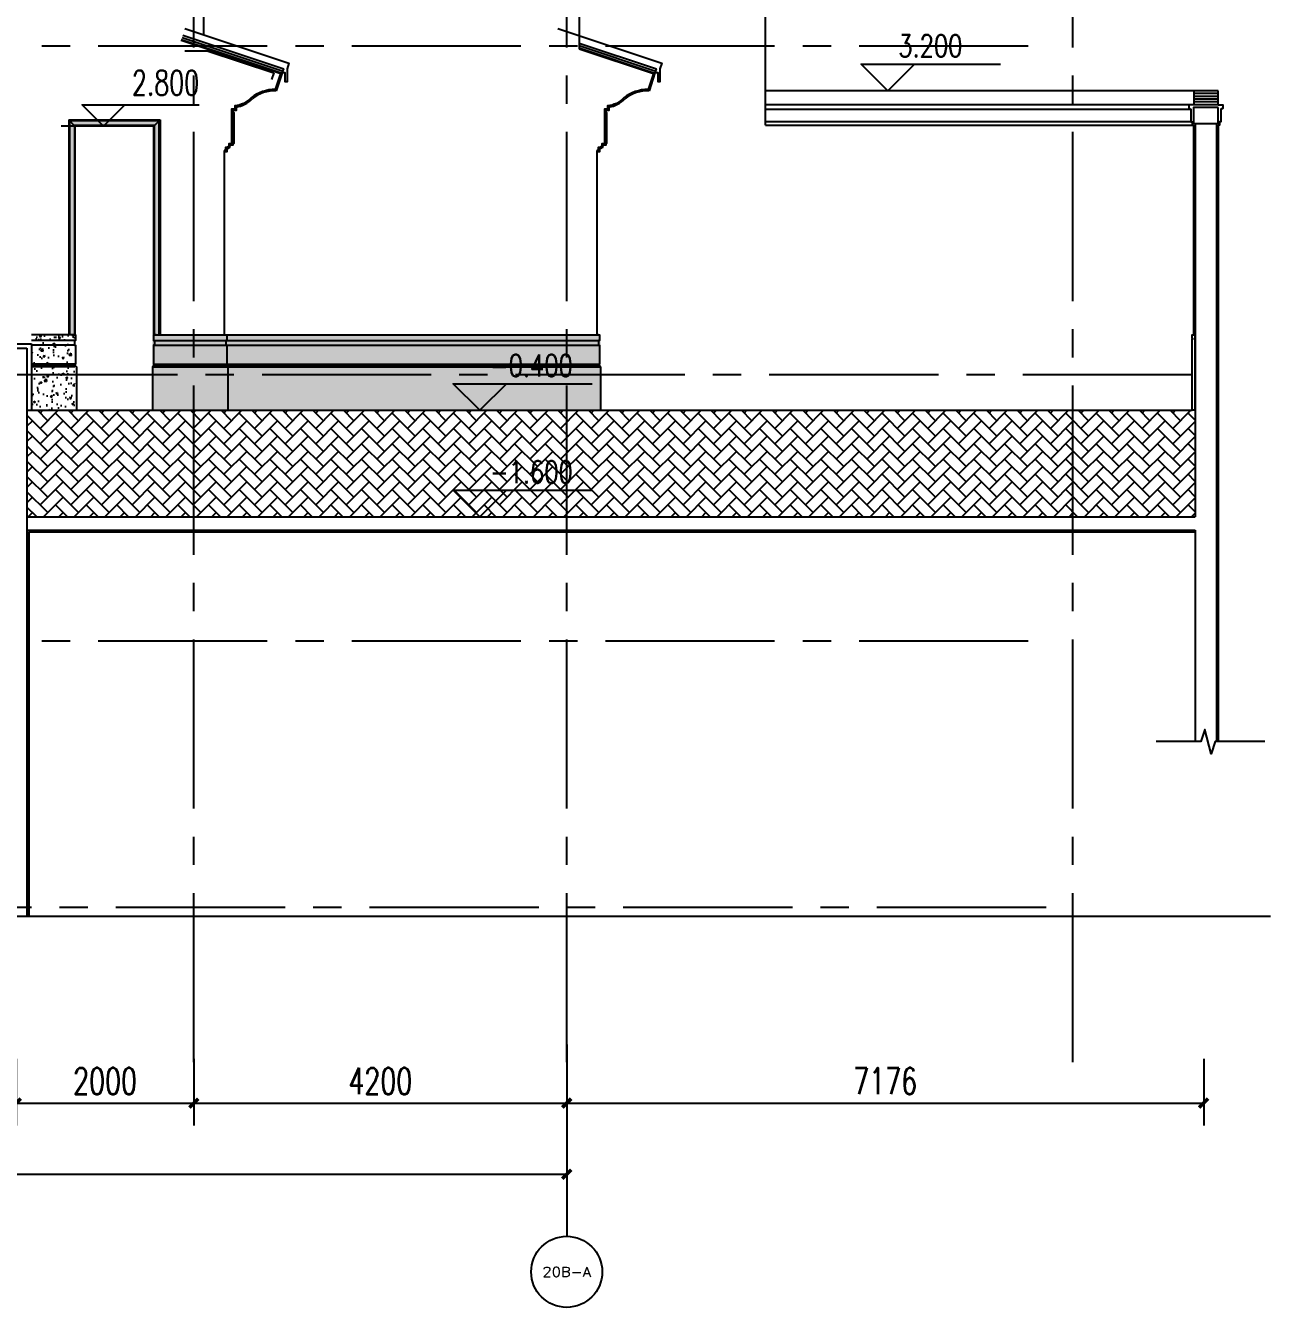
# Model space of a CAD drawing. Extents: x 296441 to 853063, y 459050 to 1117990.
# Drawn here: x 599371 to 613393, y 958035 to 972470 of the extents above; entities that cross this region are included whole.
import ezdxf
from ezdxf.enums import TextEntityAlignment as Align
from ezdxf.xclip import XClip

# ---------------------------------------------------------------- set-up
doc = ezdxf.new("R2010")
doc.units = 0
doc.header["$LTSCALE"] = 1000
doc.header["$XCLIPFRAME"] = 0
doc.linetypes.add('14-GRID$0$CENTER2', pattern=[28.575000000000003, 19.05, -3.175, 3.175, -3.175])
doc.linetypes.add('G1-ELEV-ce-20$0$B-ELEV-S-A1$0$HIDDEN2', pattern=[4.762499999999999, 3.175, -1.5875])
for name, color, linetype in [('$1$A-ELEV-MEDM-HEVY', 2, 'Continuous'), ('14-FL01-P$0$A-WALL-FNSH', 6, 'Continuous'), ('14-GRID$0$G-GRID', 9, '14-GRID$0$CENTER2'), ('A-ELEV-HEVY', 2, 'Continuous'), ('A-ELEV-XTHIN', 5, 'Continuous'), ('A-SECT-FNSH', 6, 'Continuous'), ('A-SECT-STONE', 42, 'Continuous'), ('A-WALL', 1, 'Continuous'), ('A_FINISH', 54, 'Continuous'), ('A_H_251', 251, 'Continuous'), ('AXIS', 3, 'Continuous'), ('AXIS_TEXT', 7, 'Continuous'), ('B-ELEV-S02$0$A-ELEV-MEDM-HEVY', 2, 'Continuous'), ('B-ELEV-S02$0$A-ELEV-THIN', 144, 'Continuous'), ('G-ELEV-ce-TEXT$0$A-ANNO-LEVL', 3, 'Continuous'), ('G-ELEV-ce-TEXT$0$A-ANNO-LEVL-TEXT', 255, 'Continuous'), ('G-ELEV-S$0$A-ELEV-HEVY', 2, 'Continuous'), ('G-ELEV-S$0$A-ELEV-XTHIN', 5, 'Continuous'), ('G-ELEV-S$0$LPM7729$0$A-ELEV-XTHIN', 5, 'Continuous'), ('G-GRID-IDEN', 4, 'Continuous'), ('G-GRID-TEXT', 33, 'Continuous'), ('G1-ELEV-ce-20$0$A-ELEV-HEVY', 2, 'Continuous'), ('G1-ELEV-ce-20$0$A-ELEV-MEDM-HEVY', 2, 'Continuous'), ('G1-ELEV-ce-20$0$A-SECT-FNSH', 6, 'Continuous'), ('G1-ELEV-ce-20$0$A-WALL', 1, 'Continuous'), ('G1-ELEV-ce-20$0$B-ELEV-S-A1$0$A-ELEV-HDDN', 161, 'G1-ELEV-ce-20$0$B-ELEV-S-A1$0$HIDDEN2'), ('G1-ELEV-ce-20$0$CT-01-S$0$A-ELEV-HEVY', 2, 'Continuous'), ('G1-ELEV-ce-20$0$CT-01-S$0$A-ELEV-THIN', 144, 'Continuous'), ('G1-ELEV-ce-20$0$G-XREF', 2, 'Continuous'), ('G1-ELEV-ce-20$0$yankou-E-01$0$A-ELEV-MEDM', 4, 'Continuous'), ('G1-ELEV-ce-20$0$yankou-E-01$0$A-ELEV-THIN', 144, 'Continuous'), ('G1-ELEV-ce-20$0$yankou-E-01$0$G-XREF', 2, 'Continuous'), ('H-ELEV-ce-E$0$A-ELEV-HEVY', 2, 'Continuous'), ('J04$0$A-DETL-FNSH', 6, 'Continuous'), ('PUB_DIM', 3, 'Continuous'), ('ZT0_默认图层-----PM、LM、DY、JD', 7, 'Continuous'), ('ZT1_Dim---标注---PM、LM、DY、JD', 252, 'Continuous'), ('ZT1_Dim---符号---PM、LM、DY、JD', 3, 'Continuous'), ('ZT1_通用--填充---PM、LM、DY、JD', 8, 'Continuous'), ('ZT2_分格--外轮廓-----LM、DY', 7, 'Continuous'), ('ZT2_分格--轮廓-------LM、DY', 80, 'Continuous'), ('ZT3_面板--石材板-PM、LM、DY、JD', 45, 'Continuous'), ('ZT3_面板--粉刷---------------JD', 8, 'Continuous'), ('分格线', 55, 'Continuous')]:
    doc.layers.add(name, color=color, linetype=linetype)
doc.styles.add('_TCH_AXIS', font='COMPLEX', dxfattribs={"bigfont": 'GBCBIG'})
doc.styles.add('_TCH_DIM_T3', font='SIMPLEX', dxfattribs={"width": 0.7058823529411765, "bigfont": 'GBCBIG'})
doc.styles.add('G-ELEV-ce-TEXT$0$GOA_01_thin_0.75', font='romans.shx', dxfattribs={"width": 0.75, "bigfont": 'hzdx.shx'})
doc.styles.add('GOA_04_COMPLEX_1.00', font='complex.shx')
doc.styles.add('卓越符号', font='ROMANS.shx', dxfattribs={"width": 0.7, "bigfont": 'CHINESE.shx'})
doc.dimstyles.new('_TCH_ARCH&&100', dxfattribs={"dimtxt": 297.5, "dimasz": 100, "dimexe": 250, "dimexo": 300, "dimgap": 100, "dimtad": 1, "dimdec": 0, "dimzin": 0, "dimdsep": 46, "dimtxsty": '_TCH_DIM_T3', "dimblk": 'ARCHTICK', "dimcen": 0.09, "dimclrt": 7, "dimazin": 2, "dimtfac": 1, "dimtdec": 0, "dimtix": 1, "dimtmove": 2, "dimatfit": 3, "dimfxl": 0, "dimtolj": 1, "dimtzin": 0, "dimarcsym": 0})

# ---------------------------------------------------------------- blocks, each defined once
blk = doc.blocks.new('_ArchTick')
at = {"color": 0, "linetype": 'ByBlock', "const_width": 0.4}
blk.add_lwpolyline([(-0.5, -0.5), (0.5, 0.5)], dxfattribs=at)
blk = doc.blocks.new('*D786')
at = {"layer": 'Defpoints', "color": 0, "transparency": 16777216}
for p in [(590565.8559301419, 961135.1516127932), (605465.8564798457, 961135.1516127932), (605465.8564798457, 959535.1516127932)]:
    blk.add_point(p, dxfattribs=at)
at = {"layer": 'PUB_DIM', "color": 0, "lineweight": -2, "transparency": 16777216}
for p, q in [((590565.8559301419, 960835.1516127932), (590565.8559301419, 959285.1516127932)), ((605465.8564798457, 960835.1516127932), (605465.8564798457, 959285.1516127932)), ((590565.8559301419, 959535.1516127932), (605465.8564798457, 959535.1516127932))]:
    blk.add_line(p, q, dxfattribs=at)
at = {"layer": 'PUB_DIM', "color": 0, "lineweight": -2, "transparency": 16777216, "xscale": 100, "yscale": 100, "zscale": 100, "rotation": 180}
blk.add_blockref('_ArchTick', (590565.8559301419, 959535.1516127932), dxfattribs=at)
at = {"layer": 'PUB_DIM', "color": 0, "lineweight": -2, "transparency": 16777216, "xscale": 100, "yscale": 100, "zscale": 100}
blk.add_blockref('_ArchTick', (605465.8564798457, 959535.1516127932), dxfattribs=at)
at = {"layer": 'PUB_DIM', "color": 7, "transparency": 16777216, "insert": (598015.8562049938, 959783.9016127932), "char_height": 297.5, "attachment_point": 5, "style": '_TCH_DIM_T3'}
blk.add_mtext('\\A1;14900', dxfattribs=at)
blk = doc.blocks.new('*D787')
at = {"layer": 'Defpoints', "color": 0, "transparency": 16777216}
for p in [(605465.8564798457, 961135.1516127932), (612641.4022381564, 961135.1516127932), (612641.4022381564, 960335.1516127932)]:
    blk.add_point(p, dxfattribs=at)
at = {"layer": 'PUB_DIM', "color": 0, "lineweight": -2, "transparency": 16777216}
for p, q in [((605465.8564798457, 960835.1516127932), (605465.8564798457, 960085.1516127932)), ((612641.4022381564, 960835.1516127932), (612641.4022381564, 960085.1516127932)), ((605465.8564798457, 960335.1516127932), (612641.4022381564, 960335.1516127932))]:
    blk.add_line(p, q, dxfattribs=at)
at = {"layer": 'PUB_DIM', "color": 0, "lineweight": -2, "transparency": 16777216, "xscale": 100, "yscale": 100, "zscale": 100, "rotation": 180}
blk.add_blockref('_ArchTick', (605465.8564798457, 960335.1516127932), dxfattribs=at)
at = {"layer": 'PUB_DIM', "color": 0, "lineweight": -2, "transparency": 16777216, "xscale": 100, "yscale": 100, "zscale": 100}
blk.add_blockref('_ArchTick', (612641.4022381564, 960335.1516127932), dxfattribs=at)
at = {"layer": 'PUB_DIM', "color": 7, "transparency": 16777216, "insert": (609053.6293590011, 960583.9016127932), "char_height": 297.5, "attachment_point": 5, "style": '_TCH_DIM_T3'}
blk.add_mtext('\\A1;7176', dxfattribs=at)
blk = doc.blocks.new('*D788')
at = {"layer": 'Defpoints', "color": 0, "transparency": 16777216}
for p in [(601265.8561004268, 961135.1516127932), (605465.8564798457, 961135.1516127932), (605465.8564798457, 960335.1516127932)]:
    blk.add_point(p, dxfattribs=at)
at = {"layer": 'PUB_DIM', "color": 0, "lineweight": -2, "transparency": 16777216}
for p, q in [((601265.8561004268, 960835.1516127932), (601265.8561004268, 960085.1516127932)), ((605465.8564798457, 960835.1516127932), (605465.8564798457, 960085.1516127932)), ((601265.8561004268, 960335.1516127932), (605465.8564798457, 960335.1516127932))]:
    blk.add_line(p, q, dxfattribs=at)
at = {"layer": 'PUB_DIM', "color": 0, "lineweight": -2, "transparency": 16777216, "xscale": 100, "yscale": 100, "zscale": 100, "rotation": 180}
blk.add_blockref('_ArchTick', (601265.8561004268, 960335.1516127932), dxfattribs=at)
at = {"layer": 'PUB_DIM', "color": 0, "lineweight": -2, "transparency": 16777216, "xscale": 100, "yscale": 100, "zscale": 100}
blk.add_blockref('_ArchTick', (605465.8564798457, 960335.1516127932), dxfattribs=at)
at = {"layer": 'PUB_DIM', "color": 7, "transparency": 16777216, "insert": (603365.8562901362, 960583.9016127932), "char_height": 297.5, "attachment_point": 5, "style": '_TCH_DIM_T3'}
blk.add_mtext('\\A1;4200', dxfattribs=at)
blk = doc.blocks.new('*D789')
at = {"layer": 'Defpoints', "color": 0, "transparency": 16777216}
for p in [(599265.5415264356, 961135.1516127932), (601265.8561004268, 961135.1516127932), (601265.8561004268, 960335.1516127932)]:
    blk.add_point(p, dxfattribs=at)
at = {"layer": 'PUB_DIM', "color": 0, "lineweight": -2, "transparency": 16777216}
for p, q in [((599265.5415264356, 960835.1516127932), (599265.5415264356, 960085.1516127932)), ((601265.8561004268, 960835.1516127932), (601265.8561004268, 960085.1516127932)), ((599265.5415264356, 960335.1516127932), (601265.8561004268, 960335.1516127932))]:
    blk.add_line(p, q, dxfattribs=at)
at = {"layer": 'PUB_DIM', "color": 0, "lineweight": -2, "transparency": 16777216, "xscale": 100, "yscale": 100, "zscale": 100, "rotation": 180}
blk.add_blockref('_ArchTick', (599265.5415264356, 960335.1516127932), dxfattribs=at)
at = {"layer": 'PUB_DIM', "color": 0, "lineweight": -2, "transparency": 16777216, "xscale": 100, "yscale": 100, "zscale": 100}
blk.add_blockref('_ArchTick', (601265.8561004268, 960335.1516127932), dxfattribs=at)
at = {"layer": 'PUB_DIM', "color": 7, "transparency": 16777216, "insert": (600265.6988134312, 960583.9016127932), "char_height": 297.5, "attachment_point": 5, "style": '_TCH_DIM_T3'}
blk.add_mtext('\\A1;2000', dxfattribs=at)
blk = doc.blocks.new('_AXISO')
at = {"layer": 'G-GRID-IDEN'}
blk.add_circle((1.4210854715202e-14, 5.684341886080801e-14), 0.5, dxfattribs=at)
at = {"layer": 'G-GRID-TEXT', "style": 'GOA_04_COMPLEX_1.00', "width": 1.041666666666667}
blk.add_attdef('A', text='', height=0.56, dxfattribs=at).set_placement((-0.2499999999999858, -0.2799999999999727), (0.2500000000000142, -0.2799999999999727), align=Align.FIT)
blk = doc.blocks.new('G1-ELEV-ce-20$0$CT-01-S')
at = {"layer": 'G1-ELEV-ce-20$0$CT-01-S$0$A-ELEV-HEVY'}
for points in [[(1000, 500), (-171.4314621505328, 109.522845949803), (-150.0000000000291, 45.22845949803013), (-150, -100), (-130, -100), (-130, 1.455191522836685e-11), (-94.8683298050546, 1.455191522836685e-11), (-28.20166313837581, -200)], [(425, -385.0000000000582), (425.0000000026776, -385.0000000000582), (425.0000000026776, -425.0000000000582), (460.0000000026776, -425.0000000000582), (460.0000000026776, -815.0000000000582), (490, -815.0000000000582)], [(460.0000000026776, -445.0000000000582), (450.0000000026776, -445.0000000000582), (450.0000000024447, -795.0000000000582), (460.0000000026776, -795.0000000000582)], [(530, -855.0000000000582), (530, -890.0000000000582), (560, -890.0000000000582)]]:
    blk.add_lwpolyline(points, dxfattribs=at)
for points in [[(-28.20166313837581, -200, -0.1704397582036431), (243.1876573639674, -290.7516619320086)], [(425.0000000026484, -385.0000000000873, -0.1649648423400601), (243.1876573639674, -290.7516619320086)]]:
    blk.add_lwpolyline(points, format="xyb", dxfattribs=at)
blk.add_arc((530, -815.0000000000582), 40, 180, 270, dxfattribs=at)
at = {"layer": 'G1-ELEV-ce-20$0$CT-01-S$0$A-ELEV-THIN'}
blk.add_lwpolyline([(-76.8793601114121, -6.532744178388384), (-17.31887612741775, -185.2141961303423, -0.1639968289037825), (254.787111193913, -281.2135288482823, 0.1777791052299083), (440.0000000026776, -372.1648920279258), (440.0000000026776, -410.0000000000582), (475.0000000026776, -410.0000000000582), (475.0000000026776, -800.0000000000582), (505, -800.0000000000582), (505, -815.0000000000582)], format="xyb", dxfattribs=at)
blk.add_lwpolyline([(530, -840.0000000000582), (545, -840.0000000000582), (545, -875.0000000000582), (560, -875.0000000000582)], dxfattribs=at)
blk.add_arc((530, -815.0000000000582), 25, 180, 270, dxfattribs=at)
blk = doc.blocks.new('G1-ELEV-ce-20$0$yankou-E-01')
at = {"layer": 'G1-ELEV-ce-20$0$yankou-E-01$0$A-ELEV-MEDM'}
for p, q in [((-1033.203924600501, 600.3882568044355), (105.2960683498532, 220.8881410618778)), ((-1025.298228236032, 624.1053385175765), (113.2017647143221, 244.6052227751352)), ((-1044.271899510757, 567.1843424058752), (91.17777609999757, 188.7009994263062)), ((-1041.10962096497, 576.6711750911782), (94.34005376021378, 198.1878324068384)), ((100.5526886689477, 206.6580064473674), (113.2017647143221, 244.6052227751352))]:
    blk.add_line(p, q, dxfattribs=at)
at = {"layer": 'G1-ELEV-ce-20$0$yankou-E-01$0$A-ELEV-THIN'}
blk.add_lwpolyline([(76.94752707204316, 193.4444172449876), (17.34882184094749, 14.64830155181699)], dxfattribs=at)
at = {"layer": 'G1-ELEV-ce-20$0$yankou-E-01$0$G-XREF', "xscale": -1}
blk.add_blockref('G1-ELEV-ce-20$0$CT-01-S', (0.0681653959909454, 199.9771567294374), dxfattribs=at)
blk = doc.blocks.new('*U1571')
blk.add_wipeout([(1793.8755142235896, 450.0000000124096), (1793.8755142240557, 470.00000001287526), (1801.5678219174738, 470.00000001264243), (1801.5678219165425, 732.6923077048964), (1799.2601296094954, 735.0000000126429), (1791.5678219174736, 735.0000000126429), (1791.5678219174736, 785.0000000126429), (1801.5678219170081, 785.0000000126429), (1801.5678219184051, 850.00000001241), (12.30769230099395, 850.0000000214209), (12.307692302390933, 785.0000000216537), (22.30769230192527, 785.0000000216537), (22.30769230192527, 735.0000000216532), (14.615384609904027, 735.0000000216532), (12.30769230285648, 732.6923077139077), (12.307692301925613, 470.00000002165325), (19.999999995343615, 470.0000000218861), (19.99999999580939, 450.0000000214204), (9.999999996274823, 450.0000000214204), (0, 439.9997154879384), (0, 0), (1813.875514219399, -9.010818757815287e-09), (1813.875514219399, 439.99971547853374)])
at = {"layer": 'ZT1_通用--填充---PM、LM、DY、JD', "ltscale": 1000}
h = blk.add_hatch(dxfattribs=at)
h.set_pattern_fill('混凝土', color=256, scale=50)
h.set_pattern_definition([(49.99999999999999, (419.2564376069931, -9.010818757815287e-09), (358.6300913003767, -31.37606749129755), [37.5, -412.5]), (355, (419.2564376069931, -9.010818757815287e-09), (-69.3756668065, 376.0960668500059), [30, -330]), (100.4514, (449.1422776069932, -2.614670009010819), (289.2546908570108, 344.7197710304768), [31.870095, -350.571056]), (46.18420000000002, (419.2564376069931, 99.99999999098918), (533.6205243128222, -82.75950716450905), [56.24999999999995, -618.7499999999992]), (96.6356, (463.7248101069931, 93.10334649098918), (467.3313527743517, 487.0589354502209), [47.805144, -525.8565]), (351.1842, (419.2564376069931, 99.99999999098918), (467.3309725668136, 487.0593004626623), [45, -495]), (21, (469.2564376069931, 74.99999999098918), (298.4535260592309, -201.3094453326694), [37.5, -412.5]), (326.0000000000001, (469.2564376069931, 74.99999999098918), (121.6576659607909, 362.5750225234265), [30, -330]), (71.4514, (494.1275541069931, 58.22419699098918), (420.111314290745, 161.2652483549762), [31.870095, -350.571056]), (37.50000000000001, (419.2564376069931, -9.010818757815287e-09), (6.079927658645334, 166.4469269156558), [0, -326, 0, -335, 0, -331.25]), (7.499999999999999, (419.2564376069931, -9.010818757815287e-09), (131.5347687210743, 197.2058559411801), [0, -191, 0, -318.5, 0, -126.25]), (327.5, (307.7564376069931, -9.010818757815287e-09), (266.9112180862045, -11.27743586718988), [0, -125, 0, -390, 0, -517.5]), (317.5, (257.7564376069931, -9.010818757815287e-09), (291.5930846711931, 50.05249116615887), [0, -162.5, 0, -259, 0, -367.5])])
edge = h.paths.add_edge_path()
edge.add_line((12.30769230099395, 850.0000000214204), (12.30769230239093, 785.0000000216532))
edge.add_line((12.30769230239093, 785.0000000216532), (22.30769230192527, 785.0000000216532))
edge.add_line((22.30769230192527, 785.0000000216532), (22.30769230192527, 735.0000000216532))
edge.add_line((22.30769230192527, 735.0000000216532), (14.61538460990414, 735.0000000216532))
edge.add_line((14.61538460990414, 735.0000000216532), (12.30769230285659, 732.6923077139072))
edge.add_line((12.30769230285659, 732.6923077139072), (12.30769230192527, 470.0000000216532))
edge.add_line((12.30769230192527, 470.0000000216532), (19.99999999534339, 470.0000000218861))
edge.add_line((19.99999999534339, 470.0000000218861), (19.99999999580905, 450.0000000214204))
edge.add_line((19.99999999580905, 450.0000000214204), (9.99999999627471, 450.0000000214204))
edge.add_arc((3.941700299492368e-10, 449.9997154878669), 9.999999999928507, -90.00000000225839, 0.0016302571751225514, ccw=False)
edge.add_line((0, 439.9997154879384), (0, 0))
edge.add_line((0, 0), (1813.875514219399, -9.010818757815287e-09))
edge.add_line((1813.875514219399, -9.010818757815287e-09), (1813.875514219399, 439.9997154789276))
edge.add_arc((1813.875514219004, 449.999715478856), 9.999999999928491, 179.9983697428249, 270.00000000225896, ccw=False)
edge.add_line((1803.875514223124, 450.0000000124096), (1793.87551422359, 450.0000000124096))
edge.add_line((1793.87551422359, 450.0000000124096), (1793.875514224055, 470.0000000128753))
edge.add_line((1793.875514224055, 470.0000000128753), (1801.567821917473, 470.0000000126424))
edge.add_line((1801.567821917473, 470.0000000126424), (1801.567821916542, 732.6923077048964))
edge.add_line((1801.567821916542, 732.6923077048964), (1799.260129609494, 735.0000000126424))
edge.add_line((1799.260129609494, 735.0000000126424), (1791.567821917473, 735.0000000126424))
edge.add_line((1791.567821917473, 735.0000000126424), (1791.567821917473, 785.0000000126424))
edge.add_line((1791.567821917473, 785.0000000126424), (1801.567821917008, 785.0000000126424))
edge.add_line((1801.567821917008, 785.0000000126424), (1801.567821918405, 850.0000000124096))
edge.add_line((1801.567821918405, 850.0000000124096), (12.30769230099395, 850.0000000214204))
at = {"layer": 'ZT2_分格--轮廓-------LM、DY'}
blk.add_lwpolyline([(12.30769230099395, 850.0000000214204), (12.30769230239093, 785.0000000216532), (22.30769230192527, 785.0000000216532), (22.30769230192527, 735.0000000216532), (14.61538460990414, 735.0000000216532), (12.30769230285659, 732.6923077139072), (12.30769230192527, 470.0000000216532), (19.99999999534339, 470.0000000218861), (19.99999999580905, 450.0000000214204), (9.99999999627471, 450.0000000214204, -0.4142218962040322), (0, 439.9997154879384), (0, 0), (1813.875514219399, -9.010818757815287e-09), (1813.875514219399, 439.9997154789276, -0.4142218962040322), (1803.875514223124, 450.0000000124096), (1793.87551422359, 450.0000000124096), (1793.875514224055, 470.0000000128753), (1801.567821917473, 470.0000000126424), (1801.567821916542, 732.6923077048964), (1799.260129609494, 735.0000000126424), (1791.567821917473, 735.0000000126424), (1791.567821917473, 785.0000000126424), (1801.567821917008, 785.0000000126424), (1801.567821918405, 850.0000000124096)], format="xyb", close=True, dxfattribs=at)
at = {"layer": 'ZT3_面板--粉刷---------------JD'}
for p, q in [((12.30769230052829, 785.0000000232831), (1801.567821917939, 785.0000000121768)), ((12.30769230052829, 735.0000000232831), (1801.567821917939, 735.0000000121768)), ((12.30769230052829, 470.0000000235159), (1801.567821918405, 470.0000000124096)), ((12.30769230052829, 450.0000000232831), (1801.567821918405, 450.0000000119439)), ((12.30769230052829, 439.9990807604045), (1801.567821918405, 439.9990807490653))]:
    blk.add_line(p, q, dxfattribs=at)
blk = doc.blocks.new('20191018112751')
at = {"layer": 'ZT3_面板--石材板-PM、LM、DY、JD'}
blk.add_lwpolyline([(0, 0), (30.00000021187589, 0), (30.0000002104789, -64.99999999976717), (20.00000021094456, -64.99999999976717), (20.00000021117739, -114.9999999997672), (27.69230790273286, -114.9999999997672), (30.00000021024607, -117.3076923075132), (30.00000021094456, -329.9999999997672), (22.30769251752645, -329.9999999995343), (22.30769251682796, -350), (32.30769251659513, -350, 0.4142218962024014), (42.30769251286983, -360.000284533482), (42.30769251286983, -850.0000000214204)], format="xyb", dxfattribs=at)
blk = doc.blocks.new('卓越-标高符号')
at = {"ltscale": 10}
blk.add_line((3.475418460839144, 1.4210854715202e-14), (-6.849329135392864, 1.4210854715202e-14), dxfattribs=at)
blk.add_lwpolyline([(3, 3.000000000000014), (0, 1.4210854715202e-14), (-3, 3.000000000000014), (13.45001028573552, 3.000000000000014)])
at = {"color": 0, "style": '卓越符号', "width": 0.7, "flags": 8}
blk.add_attdef('±0.000', text='', height=3.5, dxfattribs=at).set_placement((13.45001028573552, 4.349999999998559), align=Align.RIGHT)
blk = doc.blocks.new('A$C13B55C15')
at = {"layer": 'ZT1_通用--填充---PM、LM、DY、JD', "ltscale": 1000}
h = blk.add_hatch(dxfattribs=at)
h.set_pattern_fill('混凝土', color=256, scale=10)
h.set_pattern_definition([(49.99999999999999, (-489572.0068139574, -940591.180172452), (71.72601826007535, -6.275213498259511), [7.5, -82.5]), (355, (-489572.0068139574, -940591.180172452), (-13.8751333613, 75.21921337000119), [6, -66]), (100.4514, (-489566.0296459575, -940591.703106452), (57.85093817140216, 68.94395420609536), [6.374019000000001, -70.1142112]), (46.18420000000002, (-489572.0068139574, -940571.180172452), (106.7241048625644, -16.55190143290181), [11.24999999999998, -123.7499999999999]), (96.6356, (-489563.1131394575, -940572.559503152), (93.46627055487033, 97.41178709004417), [9.561028799999999, -105.1713]), (351.1842, (-489572.0068139574, -940571.180172452), (93.46619451336272, 97.41186009253246), [9, -99]), (21, (-489562.0068139574, -940576.180172452), (59.69070521184616, -40.26188906653388), [7.5, -82.5]), (326.0000000000001, (-489562.0068139574, -940576.180172452), (24.33153319215817, 72.5150045046853), [6, -66]), (71.4514, (-489557.0325906575, -940579.535333052), (84.02226285814899, 32.25304967099524), [6.374019000000001, -70.1142112]), (37.50000000000001, (-489572.0068139574, -940591.180172452), (1.215985531729067, 33.28938538313115), [0, -65.19999999999999, 0, -67, 0, -66.25]), (7.499999999999999, (-489572.0068139574, -940591.180172452), (26.30695374421486, 39.44117118823603), [0, -38.2, 0, -63.7, 0, -25.25]), (327.5, (-489594.3068139576, -940591.180172452), (53.3822436172409, -2.255487173437976), [0, -25, 0, -78, 0, -103.5]), (317.5, (-489604.3068139576, -940591.180172452), (58.31861693423862, 10.01049823323177), [0, -32.5, 0, -51.8, 0, -73.5])])
h.paths.add_polyline_path([(-70, -2920), (0, -2920), (0, -70), (890.00006191805, -69.97343672905117), (892.0339110889472, -2919.973436729284), (960.00006191805, -2919.973436729284), (960.00006191805, 0.02656327094882727), (-70, 0)])
at = {"layer": 'G-ELEV-S$0$A-ELEV-HEVY'}
for p, q in [((960.00006191805, 5.78972976654768e-05, -1.274173982682008), (960.00006191805, -2920.000000000233, 12.52024287080481)), ((-70, -2920.000000000233, 15.44785692346307), (960.00006191805, -2920.000000000233, 15.44785692346307))]:
    blk.add_line(p, q, dxfattribs=at)
for points in [[(-70, 0), (-70, -2920.000000000233)], [(890.00006191805, -2920.000000000233), (890.00006191805, -69.99994210270233), (0, -70), (0, -2920.000000000233)]]:
    blk.add_lwpolyline(points, dxfattribs=at)
at = {"layer": 'G-ELEV-S$0$A-ELEV-XTHIN'}
blk.add_lwpolyline([(896.00006191805, -2920.000000000233), (896.00006191805, -63.99994210270233), (-6, -64), (-6, -2920.000000000233)], dxfattribs=at)
at = {"layer": 'G-ELEV-S$0$LPM7729$0$A-ELEV-XTHIN'}
for p, q in [((0, -70), (-70, 0)), ((890.00006191805, -69.99994210270233, -1.274173982682008), (960.00006191805, 5.78972976654768e-05, -1.274173982682008))]:
    blk.add_line(p, q, dxfattribs=at)
for points in [[(-64, -6), (-64, -2920.000000000233)], [(950.00006191805, -2920.000000000233), (950.00006191805, -9.999942102702335), (-60, -10), (-60, -2920.000000000233)]]:
    blk.add_lwpolyline(points, dxfattribs=at)
at = {"layer": 'ZT0_默认图层-----PM、LM、DY、JD'}
blk.add_line((-70, 0), (960.00006191805, 5.78972976654768e-05, -1.274173982682008), dxfattribs=at)
at = {"layer": 'ZT1_Dim---符号---PM、LM、DY、JD', "color": 7}
ref = blk.add_blockref('卓越-标高符号', (323.025714288, -69.99995900434442), dxfattribs=dict(at, xscale=80, yscale=80, zscale=80))
ref.add_attrib('±0.000', '2.800', dxfattribs={"layer": '0', "color": 0, "height": 280, "style": '卓越符号', "width": 0.6999999999999998}).set_placement((1399.026537146885, 278.0000409956556), align=Align.RIGHT)
blk = doc.blocks.new('*U2506')
at = {"layer": 'B-ELEV-S02$0$A-ELEV-MEDM-HEVY'}
blk.add_line((251.2859765404137, 4.03497073510357e-10), (-238.7125181953606, -3.833075121349828e-10), dxfattribs=at)
at = {"layer": 'B-ELEV-S02$0$A-ELEV-THIN'}
for p, q in [((251.2859765404137, -64.99999999930546), (-238.712518194895, -65.00000000009227)), ((251.2859765404137, -114.9999999993346), (-238.712518194895, -115.0000000001214)), ((251.2859765403991, -329.9999999991018), (-238.7125181953606, -329.9999999998885)), ((251.2859765403846, -349.999999999451), (-238.7125181953606, -350.0000000002087)), ((251.2859765403991, -360.0009192623005), (-238.7125181953606, -360.0009192630873))]:
    blk.add_line(p, q, dxfattribs=at)
blk = doc.blocks.new('*U2507')
at = {"layer": 'B-ELEV-S02$0$A-ELEV-MEDM-HEVY'}
blk.add_line((256.6022256828146, 4.1203352668034e-10), (-4768.082973771235, -7.65624708811331e-09), dxfattribs=at)
at = {"layer": 'B-ELEV-S02$0$A-ELEV-THIN'}
for p, q in [((256.6022256828146, -64.99999999929693), (-4768.082973770769, -65.0000000073652)), ((256.6022256828146, -114.999999999326), (-4768.082973770769, -115.0000000073943)), ((256.6022256828001, -329.9999999990932), (-4768.082973771235, -330.0000000071615)), ((256.6022256827855, -349.9999999994424), (-4768.082973771235, -350.0000000074816)), ((256.6022256828001, -360.0009192622919), (-4768.082973771235, -360.0009192703602))]:
    blk.add_line(p, q, dxfattribs=at)
blk = doc.blocks.new('A$C01E37C9A')
at = {"layer": 'ZT1_通用--填充---PM、LM、DY、JD'}
h = blk.add_hatch(dxfattribs=at)
h.set_pattern_fill('混凝土', color=256, scale=30)
h.set_pattern_definition([(49.99999999999999, (-6370.316254407633, -849.9999999899883), (215.178054780226, -18.82564049477853), [22.5, -247.5]), (355, (-6370.316254407633, -849.9999999899883), (-41.6254000839, 225.6576401100035), [18, -198]), (100.4514, (-6352.384750407655, -851.5688019900117), (173.5528145142065, 206.8318626182861), [19.122057, -210.3426336]), (46.18420000000002, (-6370.316254407633, -789.9999999899883), (320.1723145876933, -49.65570429870542), [33.74999999999996, -371.2499999999997]), (96.6356, (-6343.635230907705, -794.1379920898471), (280.398811664611, 292.2353612701325), [28.6830864, -315.5139]), (351.1842, (-6370.316254407633, -789.9999999899883), (280.3985835400882, 292.2355802775974), [27, -297]), (21, (-6340.316254407633, -804.9999999899883), (179.0721156355385, -120.7856671996016), [22.5, -247.5]), (326.0000000000001, (-6340.316254407633, -804.9999999899883), (72.99459957647451, 217.5450135140559), [18, -198]), (71.4514, (-6325.393584507983, -815.0654817898758), (252.066788574447, 96.75914901298572), [19.122057, -210.3426336]), (37.50000000000001, (-6370.316254407633, -849.9999999899883), (3.647956595187201, 99.86815614939344), [0, -195.6, 0, -201, 0, -198.75]), (7.499999999999999, (-6370.316254407633, -849.9999999899883), (78.92086123264458, 118.3235135647081), [0, -114.6, 0, -191.1, 0, -75.75]), (327.5, (-6437.216254408006, -849.9999999899883), (160.1467308517227, -6.766461520313927), [0, -75, 0, -234, 0, -310.5]), (317.5, (-6467.216254408006, -849.9999999899883), (174.9558508027159, 30.03149469969532), [0, -97.5, 0, -155.4, 0, -220.5])])
h.paths.add_polyline_path([(-5880.317759672645, 2.328306436538696e-10), (-6370.316254407633, 2.328306436538696e-10), (-6370.316254407633, -849.9999999899883), (-5880.317759672645, -849.9999999899883)])
h = blk.add_hatch(dxfattribs=at)
h.set_pattern_fill('混凝土', color=256, scale=30)
h.set_pattern_definition([(49.99999999999999, (-5065.001448612195, -849.9999999899883), (215.178054780226, -18.82564049477853), [22.5, -247.5]), (355, (-5065.001448612195, -849.9999999899883), (-41.6254000839, 225.6576401100035), [18, -198]), (100.4514, (-5047.069944612216, -851.5688019900117), (173.5528145142065, 206.8318626182861), [19.122057, -210.3426336]), (46.18420000000002, (-5065.001448612195, -789.9999999899883), (320.1723145876933, -49.65570429870542), [33.74999999999996, -371.2499999999997]), (96.6356, (-5038.320425112266, -794.1379920898471), (280.398811664611, 292.2353612701325), [28.6830864, -315.5139]), (351.1842, (-5065.001448612195, -789.9999999899883), (280.3985835400882, 292.2355802775974), [27, -297]), (21, (-5035.001448612195, -804.9999999899883), (179.0721156355385, -120.7856671996016), [22.5, -247.5]), (326.0000000000001, (-5035.001448612195, -804.9999999899883), (72.99459957647451, 217.5450135140559), [18, -198]), (71.4514, (-5020.078778712079, -815.0654817898758), (252.066788574447, 96.75914901298572), [19.122057, -210.3426336]), (37.50000000000001, (-5065.001448612195, -849.9999999899883), (3.647956595187201, 99.86815614939344), [0, -195.6, 0, -201, 0, -198.75]), (7.499999999999999, (-5065.001448612195, -849.9999999899883), (78.92086123264458, 118.3235135647081), [0, -114.6, 0, -191.1, 0, -75.75]), (327.5, (-5131.901448612101, -849.9999999899883), (160.1467308517227, -6.766461520313927), [0, -75, 0, -234, 0, -310.5]), (317.5, (-5161.901448612101, -849.9999999899883), (174.9558508027159, 30.03149469969532), [0, -97.5, 0, -155.4, 0, -220.5])])
h.paths.add_polyline_path([(-5007.309140913188, 1.0710209608078e-08), (41.99144314276055, 1.0710209608078e-08), (41.99144314276055, -849.9999999899883), (-5007.309140913188, -849.9999999899883)])
at = {"layer": 'H-ELEV-ce-E$0$A-ELEV-HEVY'}
blk.add_line((20, 0), (0, 0), dxfattribs=at)
at = {"ltscale": 1000, "extrusion": (0, 0, -1), "xscale": -1, "zscale": -1}
for p in [(5905.00151074212, 1.0710209608078e-08, -0.004762527968159347), (4200.000003457535, 1.0710209608078e-08), (0.3162493701092899, 1.0710209608078e-08, -15.45261945143123)]:
    blk.add_blockref('20191018112751', p, dxfattribs=at)
at = {"ltscale": 1000, "extrusion": (0, 0, -1), "zscale": -1}
blk.add_blockref('20191018112751', (4965.001448400319, 1.0710209608078e-08, -0.004762527968159347), dxfattribs=at)
at = {"ltscale": 1000}
blk.add_blockref('*U2506', (-6131.603736212943, -4.656612873077393e-10, 0.004762527968159347), dxfattribs=at)
at = {"ltscale": 1000, "xscale": -1}
blk.add_blockref('*U2507', (-4738.399222929496, -4.656612873077393e-10, 0.004762527968159347), dxfattribs=at)
at = {"layer": 'ZT0_默认图层-----PM、LM、DY、JD', "ltscale": 1000}
ref = blk.add_blockref('A$C13B55C15', (-5880.001510530245, 2420.000000010245, 0.004762527968159347), dxfattribs=at)
XClip(ref).set_block_clipping_path([(-156.2560963559663, -2419.999999999418), (1580.723037110758, 573.2164942964446)])

msp = doc.modelspace()

# ---------------------------------------------------------------- hatches: boundary and pattern name
at = {"layer": 'A_H_251'}
h = msp.add_hatch(dxfattribs=at)
h.set_pattern_fill('ANSI31', color=256, scale=20, angle=135, style=0)
h.set_pattern_definition([(180, (-2830766.477361177, 1407001.850912901), (-2.477033845466498e-14, -31.75), [])])
h.paths.add_polyline_path([(612805.5429594505, 971737.7758768639), (612535.5429594514, 971737.7032583123), (612535.5429594514, 971577.7032583121), (612805.5429594514, 971577.7032583123)])
at = {"layer": 'ZT1_Dim---标注---PM、LM、DY、JD'}
h = msp.add_hatch(dxfattribs=at)
h.set_pattern_fill('AR-HBONE', color=256, scale=200, angle=-8.905553108097847e-14, style=0)
h.set_pattern_definition([(134.9999999999999, (599965.5415263257, 968537.7032449443), (3.28348670254698e-13, 172.4209175245277), [365.76, -121.92]), (44.99999999999985, (599879.3311263265, 968623.9136449443), (3.28348670254698e-13, 172.4209175245277), [365.76, -121.92])])
h.paths.add_polyline_path([(612545.5412307519, 968137.7032449443), (612545.5412307519, 966937.7032449443), (599385.5415264133, 966937.7032449441), (599385.5415264133, 968137.7032449441)])

# ---------------------------------------------------------------- linework, layer by layer
at = {"layer": '$1$A-ELEV-MEDM-HEVY'}
msp.add_line((601605.5415279937, 969729.8155347386), (601605.5415279928, 968987.7032449448), dxfattribs=at)
at = {"layer": '14-FL01-P$0$A-WALL-FNSH', "extrusion": (5.254086237008369e-18, 2.396648496861018e-05, 0.9999999997128038), "elevation": 23.11255036274404}
msp.add_lwpolyline([(613331.4095917267, 964406.2990922934), (612769.6466635016, 964406.2990894701), (612726.4466635014, 964270.939089625), (612652.8466635009, 964541.6590893144), (612609.6466635016, 964406.2990894701), (612106.8286746086, 964406.2990922934)], dxfattribs=at)
at = {"layer": '14-GRID$0$G-GRID', "color": 8, "ltscale": 0.1}
for p, q in [((601265.856492873, 960795.6349689999), (601265.8564812036, 978437.7032439237)), ((605465.8564798457, 960795.6349689999), (605465.8564812036, 974137.7032480515)), ((611165.8564798429, 960795.6349689999), (611165.8564812017, 974137.7032480515)), ((610665.8564804036, 972237.7032449442), (587815.4138364762, 972237.7032449443)), ((612510.8561800632, 968537.7032449442), (587815.4138364762, 968537.7032449443)), ((610665.8564796296, 965537.7032449442), (587815.4138364762, 965537.7032449443))]:
    msp.add_line(p, q, dxfattribs=at)
at = {"layer": 'A-ELEV-HEVY'}
for p, q in [((612475.5429466625, 971577.7032600306), (607705.5414825331, 971577.7032600306)), ((607705.5414620487, 971347.7032589773), (612510.5429466625, 971347.7032589773))]:
    msp.add_line(p, q, dxfattribs=at)
for points in [[(607705.5414620487, 971347.7032589773), (607705.5416847102, 973847.7032596362), (607720.5416613498, 973847.7032596362), (607720.5416613498, 973887.7032596362), (607735.5416613498, 973887.7032596362), (607735.5416613498, 974027.7032596362), (607745.5416613498, 974027.7032596362), (607745.5416613498, 974037.7032596362), (607755.5416613498, 974037.7032596362), (607755.5416613498, 974077.7032596362), (607705.5414825014, 974077.7032606895), (607705.5414825014, 974237.7032606895), (605605.5415314508, 974237.7032417334)], [(612535.5429594514, 971737.703275647), (607705.5414967833, 971737.7032320478)]]:
    msp.add_lwpolyline(points, dxfattribs=at)
at = {"layer": 'A-ELEV-XTHIN'}
for p, q in [((607705.5414780804, 971527.7032589773), (612485.5429466625, 971527.7032589773)), ((612495.5429466625, 971387.7032589773), (607705.541465611, 971387.7032589773))]:
    msp.add_line(p, q, dxfattribs=at)
at = {"layer": 'A-SECT-FNSH'}
for p, q in [((612805.5412307519, 971347.7032583121), (612805.541230751, 964406.2993666439)), ((599405.5415264133, 966767.7032449443), (612545.5412307519, 966767.7032449443))]:
    msp.add_line(p, q, dxfattribs=at)
at = {"layer": 'A-SECT-STONE', "ltscale": 10}
msp.add_lwpolyline([(612510.5412257162, 968137.7032449443), (612510.5412257181, 968937.7027551122), (612520.54122572, 968937.7027551048), (612520.54122572, 968947.7027551052), (612510.5412257172, 968947.7027551048), (612510.5412257172, 968987.702755088), (612540.5412257172, 968987.702755088), (612540.5412257172, 968137.7032449441)], close=True, dxfattribs=at)
at = {"layer": 'A-WALL'}
for p, q in [((612545.5412307519, 971367.7032583123), (612545.5412307519, 966937.7032449443)), ((612785.5412307519, 971367.7032583123), (612785.541230751, 964406.2993665433)), ((599385.5415264133, 968137.7032449443), (612510.5412257162, 968137.7032449443)), ((599385.5415264133, 966937.7032449443), (612545.5412307519, 966937.7032449443)), ((599385.5415264133, 966787.7032449443), (612545.5412307519, 966787.7032449443)), ((612545.5412307519, 966787.7032449443), (612545.5412307519, 964406.2993668234))]:
    msp.add_line(p, q, dxfattribs=at)
msp.add_lwpolyline([(612805.5429466625, 971547.7032583123), (612525.5429466625, 971547.7032583123), (612525.5429466625, 971367.7032583123), (612805.5429466625, 971367.7032583123)], close=True, dxfattribs=at)
at = {"layer": 'A_FINISH'}
for p, q in [((612535.5429594514, 971577.7032583123), (612535.5429594514, 971737.7032583123)), ((612805.5429594514, 971737.7032583123), (612535.5429594514, 971737.7032583123)), ((612805.5429594514, 971577.7032583123), (612805.5429594514, 971737.7032583123))]:
    msp.add_line(p, q, dxfattribs=at)
for points in [[(612535.5429594514, 971577.7032583121), (612475.5429466625, 971577.7032583121), (612475.5429466625, 971537.7032583121), (612485.5429466625, 971537.7032583121), (612485.5429466625, 971527.7032583121), (612495.5429466625, 971527.7032583121), (612495.5429466625, 971387.7032583121), (612510.5429466625, 971387.7032583121), (612510.5429466625, 971347.7032583121), (612525.5430928634, 971347.7032583121)], [(612805.5429594514, 971577.7032583121), (612855.5429466625, 971577.7032583121), (612855.5429466625, 971537.7032583121), (612845.5429466625, 971537.7032583121), (612845.5429466625, 971527.7032583121), (612835.5429466625, 971527.7032583121), (612835.5429466625, 971387.7032583121), (612820.5429466625, 971387.7032583121), (612820.5429466616, 971347.7032583121), (612805.5430928634, 971347.7032583121)]]:
    msp.add_lwpolyline(points, dxfattribs=at)
at = {"layer": 'AXIS'}
msp.add_line((605465.8564798457, 960996.1195790638), (605465.8564798457, 958835.1516127937), dxfattribs=at)
at = {"layer": 'G-ELEV-ce-TEXT$0$A-ANNO-LEVL'}
for points in [[(609384.7357162691, 972037.7032399843), (609084.7357162691, 971737.7032399839), (608784.7357162691, 972037.7032399843), (610350.8654288722, 972037.7032399843)], [(604786.3807944225, 968437.7032449446), (604486.3807944225, 968137.7032449443), (604186.3807944225, 968437.7032449446), (605752.5105070265, 968437.7032449446)], [(604786.3807944225, 967237.7032449446), (604486.3807944225, 966937.7032449443), (604186.3807944225, 967237.7032449446), (605752.5105070265, 967237.7032449446)]]:
    msp.add_lwpolyline(points, dxfattribs=at)
at = {"layer": 'G1-ELEV-ce-20$0$A-ELEV-HEVY'}
for p, q in [((601605.5415279928, 971062.6802954716), (601605.5415279928, 968987.7032449448)), ((605805.5415314508, 971062.6802954716), (605805.5415314508, 968987.7032449441))]:
    msp.add_line(p, q, dxfattribs=at)
at = {"layer": 'G1-ELEV-ce-20$0$A-ELEV-MEDM-HEVY'}
for p, q in [((605605.5415314508, 975437.703244946), (605605.5415314508, 972357.6802702951)), ((601375.5415279723, 972637.7030533049), (601375.5415279723, 972367.6802703021))]:
    msp.add_line(p, q, dxfattribs=at)
at = {"layer": 'G1-ELEV-ce-20$0$A-SECT-FNSH'}
for p, q in [((599155.5415264897, 968887.7408265986), (599435.5415264133, 968887.7408265988)), ((599435.5415264133, 968887.7408265986), (599435.5415264133, 968137.7032449443))]:
    msp.add_line(p, q, dxfattribs=at)
at = {"layer": 'G1-ELEV-ce-20$0$A-WALL'}
for p, q in [((599145.5415264142, 968837.740123918), (599385.5415264133, 968837.7401239178)), ((599385.5415264133, 968837.7401239178), (599385.5415264133, 966787.7032449443))]:
    msp.add_line(p, q, dxfattribs=at)
at = {"layer": 'G1-ELEV-ce-20$0$B-ELEV-S-A1$0$A-ELEV-HDDN'}
msp.add_lwpolyline([(601165.5414524644, 972187.7032449462), (601415.5414524644, 972187.7032449464), (602165.5414524653, 971937.7032449462), (602140.2431945873, 971861.8084713127)], dxfattribs=at)
at = {"layer": 'G1-ELEV-ce-20$0$yankou-E-01$0$A-ELEV-MEDM'}
for p, q in [((605605.5415314508, 972357.6802702951), (605605.5415314508, 972210.1074048425)), ((605605.5415314508, 972273.352960014), (606478.675055241, 971982.3083615173)), ((605605.5415314508, 972247.0006453595), (606470.7693588759, 971958.5912798038)), ((605605.5415314508, 972220.6483307045), (606459.8133442865, 971935.8909711489)), ((605605.5415314508, 972210.1074048425), (606456.6510666262, 971926.4041381683)), ((606466.0259791946, 971944.3611451895), (606478.675055241, 971982.3083615173))]:
    msp.add_line(p, q, dxfattribs=at)
at = {"layer": 'G1-ELEV-ce-20$0$yankou-E-01$0$A-ELEV-THIN'}
msp.add_lwpolyline([(606442.4208175985, 971931.1475559869), (606382.8221123673, 971752.3514402937)], dxfattribs=at)
at = {"layer": 'J04$0$A-DETL-FNSH'}
msp.add_line((612525.5430928634, 971347.7032583121), (612525.5428668687, 968987.702755088), dxfattribs=at)

# ---------------------------------------------------------------- block references
at = {"layer": 'AXIS'}
ref = msp.add_blockref('_AXISO', (605465.8564798457, 958435.1516127937), dxfattribs=dict(at, xscale=800, yscale=800, zscale=800))
ref.add_attrib('A', '20B-A', dxfattribs={"layer": 'AXIS_TEXT', "height": 108.8282590285054, "style": '_TCH_AXIS'}).set_placement((605191.1946832498, 958380.7374832794), (605740.5182764416, 958380.7374832794), align=Align.FIT)
at = {"layer": 'G1-ELEV-ce-20$0$G-XREF'}
msp.add_blockref('G1-ELEV-ce-20$0$yankou-E-01', (602165.4732870681, 971737.7031387421), dxfattribs=at)
at = {"layer": 'G1-ELEV-ce-20$0$yankou-E-01$0$G-XREF', "extrusion": (0, 0, -1), "zscale": -1}
msp.add_blockref('G1-ELEV-ce-20$0$CT-01-S', (-606365.5414559224, 971937.6802954716), dxfattribs=at)
at = {"layer": 'ZT2_分格--外轮廓-----LM、DY', "ltscale": 1000, "extrusion": (0, 0, -1)}
ref = msp.add_blockref('*U1571', (-600092.0159278736, 962137.7025422389, -0.0131282861384472), dxfattribs=dict(at, zscale=-1))
XClip(ref).set_block_clipping_path([(966.4744014593307, 300.38510210392997), (1569.4933296383824, 894.7675276398659)])
at = {"layer": '分格线'}
msp.add_blockref('A$C01E37C9A', (605805.5415314503, 968987.7032449341), dxfattribs=at)

# ---------------------------------------------------------------- texts
at = {"layer": 'G-ELEV-ce-TEXT$0$A-ANNO-LEVL-TEXT', "style": 'G-ELEV-ce-TEXT$0$GOA_01_thin_0.75', "width": 0.75}
for s, p in [('3.200', (609200.7357156517, 972117.832462932)), ('-0.400', (604602.3807938059, 968517.8324678922)), ('-1.600', (604602.3807938059, 967317.8324678922))]:
    msp.add_text(s, height=250, dxfattribs=at).set_placement(p)

# ---------------------------------------------------------------- dimensions: what is measured, and where the dimension line sits
at = {"layer": 'PUB_DIM'}
for p1, p2, distance, picture, middle in [((590565.8559301419, 961135.1516127932), (605465.8564798457, 961135.1516127932), -1600, '*D786', (598015.8562049938, 959783.9016127932)), ((599265.5415264356, 961135.1516127932), (601265.8561004268, 961135.1516127932), -800, '*D789', (600265.6988134312, 960583.9016127932)), ((601265.8561004268, 961135.1516127932), (605465.8564798457, 961135.1516127932), -800, '*D788', (603365.8562901362, 960583.9016127932)), ((605465.8564798457, 961135.1516127932), (612641.4022381564, 961135.1516127932), -800, '*D787', (609053.6293590011, 960583.9016127932))]:
    dim = msp.add_aligned_dim(p1=p1, p2=p2, distance=distance, dimstyle='_TCH_ARCH&&100', dxfattribs=at)
    dim.commit()
    dim.dimension.update_dxf_attribs({"geometry": picture, "text_midpoint": middle})

# ---------------------------------------------------------------- next in the draw order: linework, layer by layer
at = {"layer": '14-GRID$0$G-GRID', "color": 8, "ltscale": 0.1}
msp.add_line((610865.8564795384, 962537.7032449442), (588015.4138363849, 962537.7032449443), dxfattribs=at)
at = {"layer": 'A-WALL'}
msp.add_line((613392.8392779103, 962437.7032449441), (587238.8035312926, 962437.7032449443), dxfattribs=at)
at = {"layer": 'G1-ELEV-ce-20$0$A-SECT-FNSH'}
msp.add_lwpolyline([(599405.5415264133, 966767.7032449443), (599405.5415264142, 962437.7032449441)], dxfattribs=at)
at = {"layer": 'G1-ELEV-ce-20$0$A-WALL'}
msp.add_lwpolyline([(599385.5415264133, 966787.7032449443), (599385.5415264142, 962437.7032449441)], dxfattribs=at)

doc.saveas('drawing.dxf')
